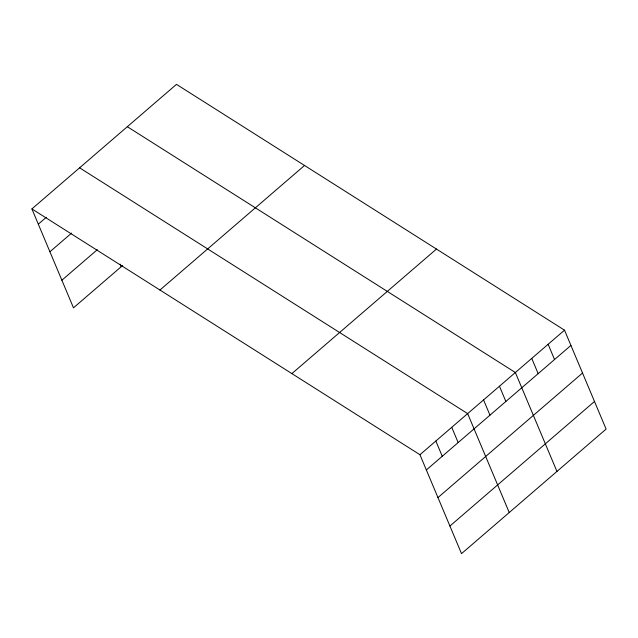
<?xml version="1.0" encoding="UTF-8"?>
<svg xmlns="http://www.w3.org/2000/svg" width="638" height="638" viewBox="0 0 638 638"><rect width="100%" height="100%" fill="white"/><g stroke="black" fill="none" stroke-linecap="round" stroke-linejoin="round"><path stroke-width="0.96" d="M31.9 208.913L176.479 84.36L564.518 330.173L606.1 429.087L461.521 553.64L419.94 454.719L31.9 208.913L73.482 307.827L122.64 265.48M38.312 224.161L46.263 217.311M49.916 251.771L71.6 233.085M61.87 280.218L97.295 249.705M159.955 290.027L304.533 165.481M291.893 373.605L436.464 249.059M419.94 454.719L564.518 330.173M426.351 469.967L570.93 345.421M437.963 497.584L582.534 373.031M449.918 526.031L594.496 401.477M127.321 126.707L515.36 372.52L556.942 471.434M79.606 167.81L467.654 413.623L509.236 512.537M548.138 344.289L554.542 359.537M531.749 358.404L538.161 373.653M499.458 386.221L505.87 401.469M483.556 399.922L489.968 415.171M451.752 427.324L458.164 442.573M435.85 441.025L442.254 456.274M120.103 264.14L121.188 266.724"/></g></svg>
